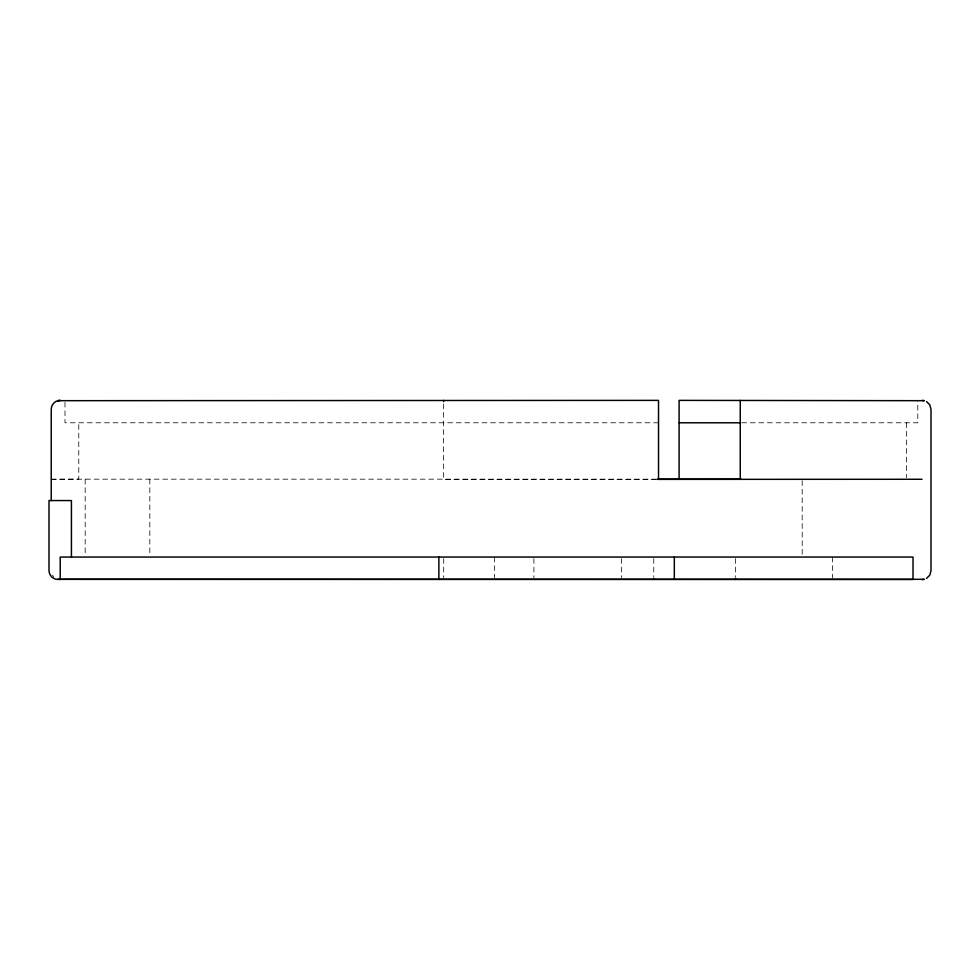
<?xml version="1.0" encoding="UTF-8"?>
<svg xmlns="http://www.w3.org/2000/svg" width="980" height="980" viewBox="0 0 980 980"><rect width="100%" height="100%" fill="white"/><g stroke="black" fill="none" stroke-linecap="round" stroke-linejoin="round"><path stroke-width="0.73" stroke-dasharray="4.9 3.68" d="M51.23 479.33L78.78 479.171L78.78 422.784M658.523 422.784L64.999 422.784L64.999 400.379M741.701 422.784L917.795 422.784L917.795 400.379M51.23 479.171L656.992 479.171M656.171 479.379L443.646 479.379L443.646 403.001M52.43 575.15L53.851 577M906.598 422.784L906.598 477.64M832.596 557.057L832.596 577.967M802.191 480.69L802.191 555.464M735.478 558.551L735.478 576.84M653.746 558.551L653.746 576.84M621.565 558.551L621.565 577.967M533.904 558.551L533.904 577.967M494.361 557.057L494.361 577.967M443.695 558.551L443.695 577.967M149.817 479.171L149.817 555.464M85.174 479.171L85.174 555.464"/><path stroke-width="1.47" d="M926.517 578.421L929.8 575.15L931 570.666L931 409.334L929.8 404.85L926.517 401.579M922.033 579.621L924.361 579.315L57.869 579.315L913.017 579.462L913.017 557.057L60.221 557.057L60.197 579.621M922.033 400.379L924.361 400.685L679.103 400.379L679.103 479.379M679.103 422.784L740.304 422.784M657.654 479.171L741.039 479.171M657.702 479.379L922.033 479.269M740.255 400.379L740.255 479.269M735.478 578.261L735.478 579.462M674.326 557.057L674.326 579.462M658.523 479.269L658.523 400.379L57.869 400.685L60.197 400.379A8.967 8.967 0 0 0 51.23 409.334L51.23 500.658M653.746 578.261L653.746 579.462M443.646 400.379L443.646 401.579M438.869 557.057L438.869 579.462M71.43 557.057L71.43 500.56L49 500.56L49 570.507A8.967 8.967 0 0 0 57.967 579.462"/></g></svg>
